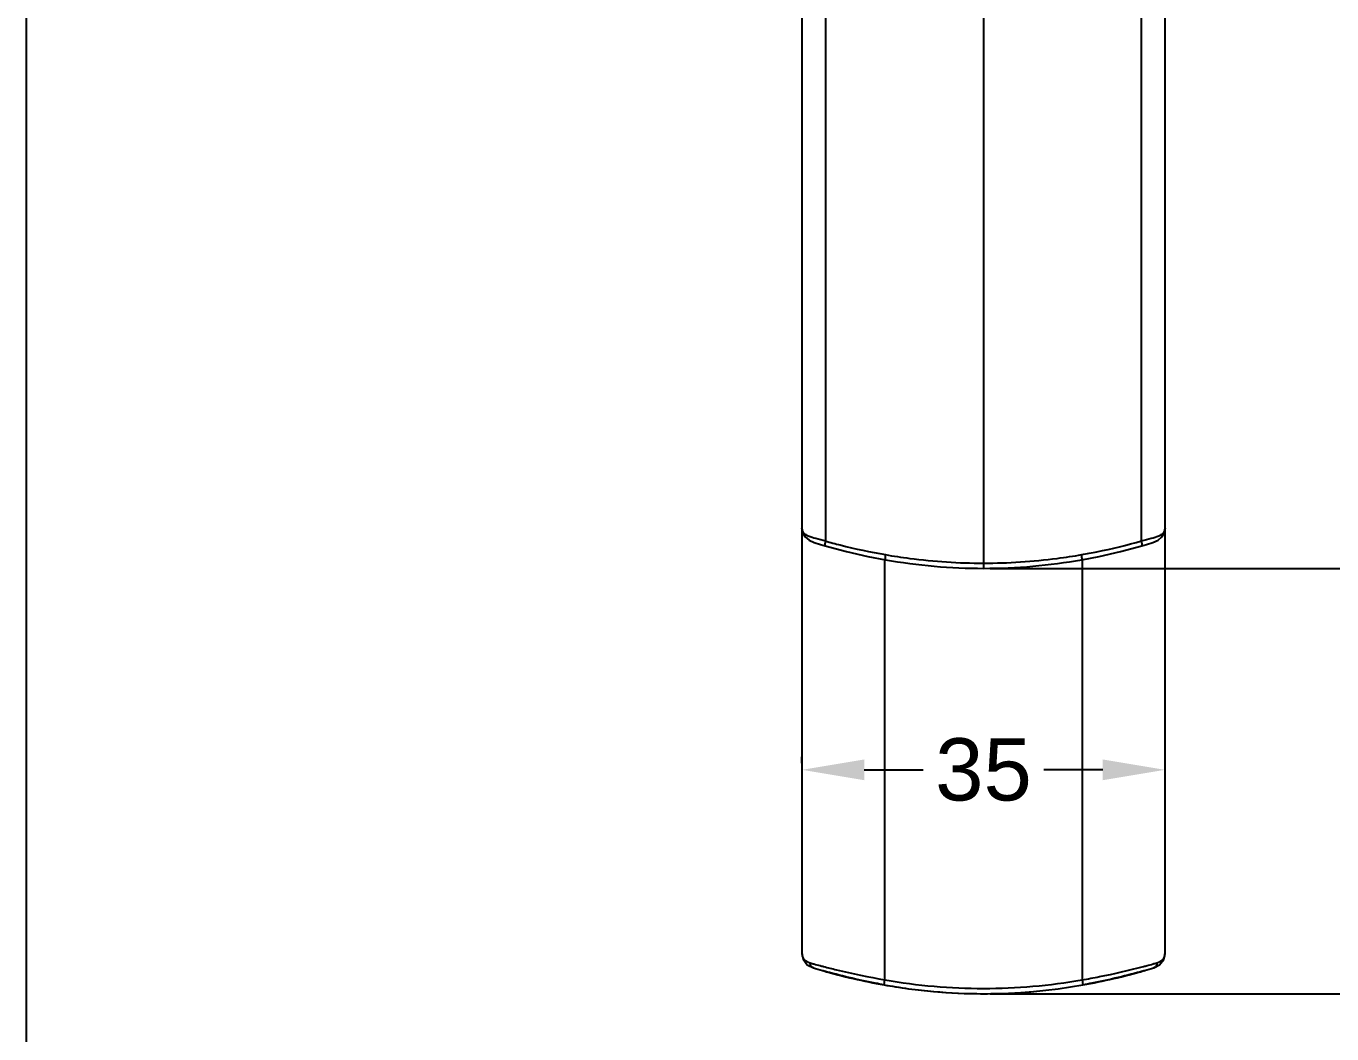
# Model space of a CAD drawing. Header units: millimetres. Extents: x 14221 to 15062, y 1145 to 1740.
# Drawn here: x 14327.1 to 14453, y 1304.7 to 1401.9 of the extents above; entities that cross this region are included whole.
import ezdxf

# ---------------------------------------------------------------- set-up
doc = ezdxf.new("R2010")
doc.units = ezdxf.units.MM
doc.layers.add('DIM', color=3, linetype='Continuous')
doc.styles.get("Standard").update_dxf_attribs({"font": 'arial.ttf'})
doc.dimstyles.new('ISO-25', dxfattribs={"dimtxt": 5, "dimasz": 5, "dimexe": 1.252, "dimexo": 0.625, "dimgap": 1, "dimtad": 1, "dimtoh": 1, "dimdec": 1, "dimdsep": 46, "dimtxsty": 'Standard', "dimcen": 0, "dimclrd": 3, "dimclre": 3, "dimclrt": 4, "dimadec": 0, "dimazin": 0, "dimtfac": 1, "dimtdec": 1, "dimtmove": 0, "dimatfit": 3, "dimfxl": 1, "dimarcsym": 0})

# ---------------------------------------------------------------- blocks, each defined once
blk = doc.blocks.new('*D54')
at = {"layer": 'DIM', "color": 3, "lineweight": -2, "transparency": 16777216}
for p, q in [((14327.1, 1424.54), (14327.1, 1256.86)), ((14511.71, 1424.54), (14511.71, 1256.86)), ((14333.1, 1258.11), (14505.71, 1258.11))]:
    blk.add_line(p, q, dxfattribs=at)
at = {"layer": 'DIM', "color": 3, "transparency": 16777216}
for points in [[(14333.1, 1259.11), (14333.1, 1257.11), (14327.1, 1258.11)], [(14505.71, 1259.11), (14505.71, 1257.11), (14511.71, 1258.11)]]:
    blk.add_solid(points, dxfattribs=at)
at = {"layer": 'DIM', "color": 4, "transparency": 16777216, "insert": (14419.4, 1262.67), "char_height": 6, "attachment_point": 5}
blk.add_mtext('184.6', dxfattribs=at)
blk = doc.blocks.new('*D55')
at = {"layer": 'DIM', "color": 3, "lineweight": -2, "transparency": 16777216}
for p, q in [((14532.33, 1457.57), (14552.96, 1457.57)), ((14551.71, 1451.57), (14551.71, 1408.16)), ((14551.71, 1355.62), (14551.71, 1399.03)), ((14420.03, 1349.62), (14552.96, 1349.62))]:
    blk.add_line(p, q, dxfattribs=at)
at = {"layer": 'DIM', "color": 3, "transparency": 16777216}
for points in [[(14550.71, 1451.57), (14552.71, 1451.57), (14551.71, 1457.57)], [(14550.71, 1355.62), (14552.71, 1355.62), (14551.71, 1349.62)]]:
    blk.add_solid(points, dxfattribs=at)
at = {"layer": 'DIM', "color": 4, "transparency": 16777216, "insert": (14551.71, 1403.59), "char_height": 6, "attachment_point": 5}
blk.add_mtext('107.9', dxfattribs=at)
blk = doc.blocks.new('*D56')
at = {"layer": 'DIM', "color": 3, "lineweight": -2, "transparency": 16777216}
for p, q in [((14552.33, 1457.57), (14572.96, 1457.57)), ((14571.71, 1451.57), (14571.71, 1387.66)), ((14571.71, 1314.62), (14571.71, 1378.53)), ((14420.03, 1308.62), (14572.96, 1308.62))]:
    blk.add_line(p, q, dxfattribs=at)
at = {"layer": 'DIM', "color": 3, "transparency": 16777216}
for points in [[(14570.71, 1451.57), (14572.71, 1451.57), (14571.71, 1457.57)], [(14570.71, 1314.62), (14572.71, 1314.62), (14571.71, 1308.62)]]:
    blk.add_solid(points, dxfattribs=at)
at = {"layer": 'DIM', "color": 4, "transparency": 16777216, "insert": (14571.71, 1383.09), "char_height": 6, "attachment_point": 5}
blk.add_mtext('148.9', dxfattribs=at)
blk = doc.blocks.new('*D57')
at = {"layer": 'Defpoints', "color": 0, "transparency": 16777216}
for p in [(14401.9, 1330.2), (14401.9, 1330.2), (14436.9, 1330.2)]:
    blk.add_point(p, dxfattribs=at)
at = {"layer": 'DIM', "color": 3, "lineweight": -2, "transparency": 16777216}
for p, q in [((14401.9, 1330.83), (14401.9, 1331.46)), ((14436.9, 1330.83), (14436.9, 1331.46)), ((14407.9, 1330.2), (14413.59, 1330.2)), ((14430.9, 1330.2), (14425.22, 1330.2))]:
    blk.add_line(p, q, dxfattribs=at)
at = {"layer": 'DIM', "color": 3, "transparency": 16777216}
for points in [[(14407.9, 1331.2), (14407.9, 1329.2), (14401.9, 1330.2)], [(14430.9, 1331.2), (14430.9, 1329.2), (14436.9, 1330.2)]]:
    blk.add_solid(points, dxfattribs=at)
at = {"layer": 'DIM', "color": 4, "transparency": 16777216, "insert": (14419.4, 1330.2), "char_height": 6, "attachment_point": 5}
blk.add_mtext('35', dxfattribs=at)

msp = doc.modelspace()

# ---------------------------------------------------------------- linework, layer by layer
at = {"color": 7, "linetype": 'Continuous'}
for p, q in [((14419.4, 1455.12), (14419.4, 1349.62)), ((14401.9, 1437.62), (14401.9, 1312.5)), ((14404.16, 1437.62), (14404.16, 1352.26)), ((14434.64, 1352.26), (14434.64, 1437.62)), ((14436.9, 1312.5), (14436.9, 1437.62)), ((14404.15, 1351.78), (14404.15, 1351.78)), ((14434.66, 1351.78), (14434.66, 1351.78)), ((14409.9, 1309.96), (14409.9, 1350.45)), ((14428.9, 1350.45), (14428.9, 1309.96)), ((14403, 1311.11), (14403, 1311.11)), ((14403.87, 1310.85), (14403.91, 1310.84)), ((14403.95, 1310.83), (14403.91, 1310.84)), ((14434.9, 1310.84), (14434.86, 1310.83)), ((14434.9, 1310.84), (14434.94, 1310.85)), ((14435.81, 1311.11), (14435.81, 1311.11)), ((14409.82, 1309.47), (14409.9, 1309.96)), ((14428.9, 1309.96), (14428.99, 1309.47))]:
    msp.add_line(p, q, dxfattribs=at)
for points in [[(14401.9, 1353.48), (14401.99, 1353.01), (14402.21, 1352.65), (14402.58, 1352.35), (14403.09, 1352.11), (14403.69, 1351.91), (14404.15, 1351.78)], [(14434.66, 1351.78), (14435.12, 1351.91), (14435.73, 1352.11), (14436.23, 1352.35), (14436.6, 1352.65), (14436.82, 1353.01), (14436.9, 1353.48)], [(14404.15, 1351.78), (14406.2, 1351.24), (14408.24, 1350.77), (14409.94, 1350.45)], [(14428.87, 1350.45), (14430.56, 1350.77), (14432.61, 1351.24), (14434.66, 1351.78)], [(14401.9, 1312.49), (14402, 1311.95), (14402.41, 1311.41), (14403, 1311.11)], [(14435.81, 1311.11), (14436.38, 1311.39), (14436.79, 1311.91), (14436.9, 1312.49)]]:
    msp.add_lwpolyline(points, dxfattribs=at)
for centre, radius, start, end in [((14419.43, 1404.28), 54.66, 260.0012, 269.9714), ((14419.38, 1404.28), 54.66, 270.0286, 279.9988), ((14416.35, 1359.49), 49.81, 254.0886, 254.522), ((14420.8, 1369.64), 61.18, 253.0817, 253.9358), ((14419.27, 1370.01), 60.73, 254.5153, 255.0846), ((14421.19, 1377.17), 68.14, 255.0745, 255.3728), ((14420.07, 1366.97), 58.41, 253.9333, 259.8863), ((14418.73, 1366.97), 58.41, 280.1137, 286.0668), ((14417.62, 1377.16), 68.13, 284.6274, 284.9274), ((14418, 1369.65), 61.18, 286.067, 286.9183), ((14419.09, 1371.66), 62.44, 284.9253, 285.4763), ((14421.96, 1361.26), 51.64, 285.4851, 285.9037), ((14419.4, 1363.04), 54.42, 259.8534, 280.1466), ((14419.62, 1364.77), 56.16, 259.9497, 261.0998), ((14419.58, 1364.5), 55.89, 261.0982, 263.6866), ((14419.46, 1363.29), 54.67, 263.6748, 268.5874), ((14419.4, 1361.64), 53.02, 268.6009, 271.4842), ((14419.35, 1363.3), 54.69, 271.4967, 276.3726)]:
    msp.add_arc(centre, radius, start, end, dxfattribs=at)
for points, knots in [([(14404.16, 1352.26), (14403.86, 1352.33), (14403.3, 1352.47), (14402.65, 1352.66), (14402.25, 1352.86), (14402.05, 1353.03), (14401.92, 1353.24), (14401.9, 1353.4), (14401.9, 1353.48)], [0, 0, 0, 0, 0.346527, 0.627928, 0.738147, 0.83043, 0.913415, 1, 1, 1, 1]), ([(14436.9, 1353.48), (14436.9, 1353.4), (14436.88, 1353.24), (14436.76, 1353.03), (14436.56, 1352.86), (14436.16, 1352.66), (14435.51, 1352.47), (14434.95, 1352.33), (14434.64, 1352.26)], [0, 0, 0, 0, 0.086585, 0.16957, 0.261853, 0.372072, 0.653473, 1, 1, 1, 1]), ([(14404.16, 1352.26), (14404.14, 1352.15), (14404.11, 1352), (14404.11, 1351.84), (14404.13, 1351.78), (14404.15, 1351.78)], [0, 0, 0, 0, 0.670372, 0.89216, 1, 1, 1, 1]), ([(14404.16, 1352.26), (14404.64, 1352.12), (14406.54, 1351.61), (14408.48, 1351.19), (14409.94, 1350.94)], [0, 0, 0, 0, 0.248157, 1, 1, 1, 1]), ([(14428.87, 1350.94), (14429.36, 1351.03), (14431.3, 1351.39), (14433.22, 1351.86), (14434.64, 1352.26)], [0, 0, 0, 0, 0.252279, 1, 1, 1, 1]), ([(14434.66, 1351.78), (14434.67, 1351.78), (14434.7, 1351.84), (14434.7, 1352), (14434.67, 1352.15), (14434.64, 1352.26)], [0, 0, 0, 0, 0.10784, 0.329628, 1, 1, 1, 1]), ([(14409.94, 1350.94), (14409.93, 1350.88), (14409.91, 1350.77), (14409.91, 1350.61), (14409.91, 1350.51), (14409.93, 1350.45), (14409.94, 1350.45)], [0, 0, 0, 0, 0.358879, 0.687932, 0.909121, 1, 1, 1, 1]), ([(14409.94, 1350.94), (14410.72, 1350.8), (14413.85, 1350.33), (14417.03, 1350.12), (14419.4, 1350.12)], [0, 0, 0, 0, 0.250268, 1, 1, 1, 1]), ([(14419.4, 1350.12), (14421.78, 1350.12), (14424.95, 1350.33), (14428.08, 1350.8), (14428.87, 1350.94)], [0, 0, 0, 0, 0.749732, 1, 1, 1, 1]), ([(14428.87, 1350.45), (14428.88, 1350.45), (14428.9, 1350.51), (14428.9, 1350.61), (14428.89, 1350.77), (14428.88, 1350.88), (14428.87, 1350.94)], [0, 0, 0, 0, 0.090879, 0.312068, 0.641121, 1, 1, 1, 1]), ([(14401.9, 1312.5), (14401.9, 1312.39), (14401.93, 1312.18), (14402.15, 1311.8), (14402.47, 1311.65), (14402.69, 1311.59)], [0, 0, 0, 0, 0.24624, 0.471589, 1, 1, 1, 1]), ([(14436.11, 1311.59), (14436.33, 1311.65), (14436.66, 1311.8), (14436.88, 1312.18), (14436.9, 1312.39), (14436.9, 1312.5)], [0, 0, 0, 0, 0.528411, 0.75376, 1, 1, 1, 1]), ([(14403, 1311.11), (14402.9, 1311.14), (14402.73, 1311.28), (14402.69, 1311.49), (14402.69, 1311.59)], [0, 0, 0, 0, 0.483504, 1, 1, 1, 1]), ([(14409.82, 1309.47), (14409.53, 1309.52), (14407.54, 1309.89), (14405.59, 1310.36), (14403.95, 1310.83)], [0, 0, 0, 0, 0.146193, 1, 1, 1, 1]), ([(14403.98, 1311.24), (14404.39, 1311.13), (14406.35, 1310.64), (14408.33, 1310.22), (14409.9, 1309.96)], [0, 0, 0, 0, 0.210753, 1, 1, 1, 1]), ([(14428.9, 1309.96), (14429.46, 1310.05), (14431.45, 1310.42), (14433.42, 1310.87), (14434.83, 1311.24)], [0, 0, 0, 0, 0.280509, 1, 1, 1, 1]), ([(14434.86, 1310.83), (14433.22, 1310.36), (14431.27, 1309.89), (14429.28, 1309.52), (14428.99, 1309.47)], [0, 0, 0, 0, 0.853975, 1, 1, 1, 1]), ([(14436.11, 1311.59), (14436.12, 1311.49), (14436.07, 1311.28), (14435.9, 1311.14), (14435.81, 1311.11)], [0, 0, 0, 0, 0.516535, 1, 1, 1, 1])]:
    msp.add_open_spline(points, degree=3, knots=knots, dxfattribs=at)
msp.add_open_spline([(14409.9, 1309.96), (14413.03, 1309.41), (14419.4, 1308.84), (14425.77, 1309.41), (14428.9, 1309.96)], degree=3, dxfattribs=at)

# ---------------------------------------------------------------- dimensions: what is measured, and where the dimension line sits
at = {"layer": 'DIM'}
for base, p1, p2, picture, middle in [((14551.7097, 1457.5673), (14419.4036, 1349.6174), (14531.7097, 1457.5673), '*D55', (14551.7097, 1403.5924)), ((14571.7097, 1457.5673), (14419.4036, 1308.6183), (14551.7097, 1457.5673), '*D56', (14571.7097, 1383.0928))]:
    dim = msp.add_linear_dim(base=base, p1=p1, p2=p2, angle=90, dimstyle='ISO-25', override={"dimtxt": 6, "dimasz": 6, "dimgap": 1.5, "dimtih": 1, "dimtmove": 2}, dxfattribs=at)
    dim.commit()
    dim.dimension.update_dxf_attribs({"geometry": picture, "text_midpoint": middle})
dim = msp.add_linear_dim(base=(14511.71, 1258.11), p1=(14327.1, 1425.17), p2=(14511.71, 1425.17), dimstyle='ISO-25', override={"dimtxt": 6, "dimasz": 6, "dimgap": 1.5, "dimtih": 1, "dimtmove": 2}, dxfattribs=at)
dim.commit()
dim.dimension.update_dxf_attribs({"geometry": '*D54', "text_midpoint": (14419.4, 1262.67)})
dim = msp.add_linear_dim(base=(14401.9, 1330.2), p1=(14436.9, 1330.2), p2=(14401.9, 1330.2), dimstyle='ISO-25', override={"dimtxt": 6, "dimasz": 6, "dimgap": 1.5, "dimtih": 1, "dimtmove": 2}, dxfattribs=at)
dim.commit()
dim.dimension.update_dxf_attribs({"geometry": '*D57', "text_midpoint": (14419.4, 1330.2), "dimtype": 160})

doc.saveas('drawing.dxf')
